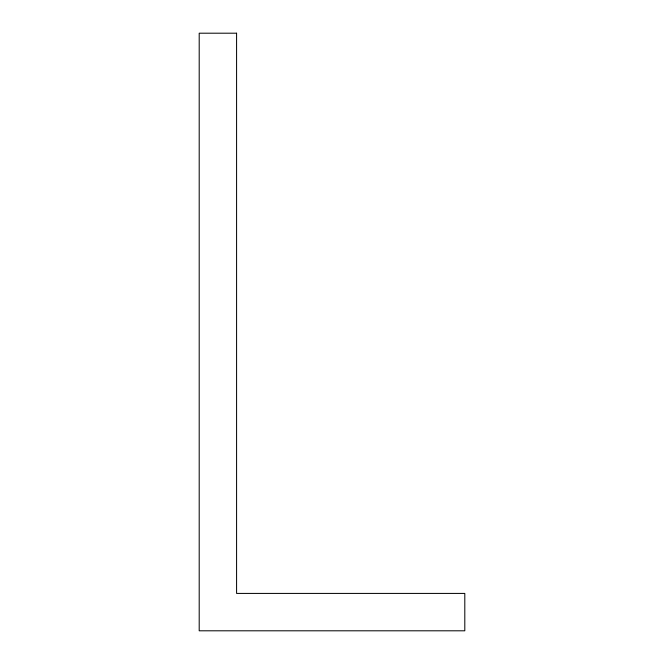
<?xml version="1.0" encoding="UTF-8"?>
<svg xmlns="http://www.w3.org/2000/svg" width="664" height="664" viewBox="0 0 664 664"><rect width="100%" height="100%" fill="white"/><g stroke="black" fill="none" stroke-linecap="round" stroke-linejoin="round"><path stroke-width="1" d="M236.583 33.2L199.2 33.2L199.2 630.8L464.8 630.8L464.8 593.417L236.583 593.417L236.583 33.2"/></g></svg>
